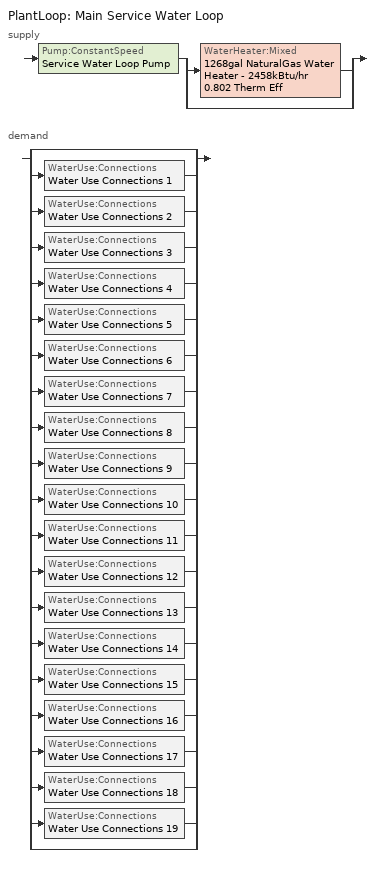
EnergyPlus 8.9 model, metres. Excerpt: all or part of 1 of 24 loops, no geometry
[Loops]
PlantLoop 'Main Service Water Loop'
 supply: Pump:ConstantSpeed 'Service Water Loop Pump' > split
  | WaterHeater:Mixed '1268gal NaturalGas Water Heater - 2458kBtu/hr 0.802 Therm Eff'
  | bypass
 demand: split
  | bypass
  | WaterUse:Connections 'Water Use Connections 1'
  | WaterUse:Connections 'Water Use Connections 2'
  | WaterUse:Connections 'Water Use Connections 3'
  | WaterUse:Connections 'Water Use Connections 4'
  | WaterUse:Connections 'Water Use Connections 5'
  | WaterUse:Connections 'Water Use Connections 6'
  | WaterUse:Connections 'Water Use Connections 7'
  | WaterUse:Connections 'Water Use Connections 8'
  | WaterUse:Connections 'Water Use Connections 9'
  | WaterUse:Connections 'Water Use Connections 10'
  | WaterUse:Connections 'Water Use Connections 11'
  | WaterUse:Connections 'Water Use Connections 12'
  | WaterUse:Connections 'Water Use Connections 13'
  | WaterUse:Connections 'Water Use Connections 14'
  | WaterUse:Connections 'Water Use Connections 15'
  | WaterUse:Connections 'Water Use Connections 16'
  | WaterUse:Connections 'Water Use Connections 17'
  | WaterUse:Connections 'Water Use Connections 18'
  | WaterUse:Connections 'Water Use Connections 19'
  | bypass
[SetpointManager:Scheduled]
Service hot water setpoint manager: Control Variable=Temperature; Schedule=Service Water Loop Temp - 140F
[PlantLoop]
Main Service Water Loop: Fluid Type=Water; Plant Equipment Operation Scheme=Main Service Water Loop Operation Schemes; Maximum Loop Temperature {C}=60; Minimum Loop Temperature {C}=10; Maximum Loop Flow Rate {m3/s}=Autosize; Minimum Loop Flow Rate {m3/s}=0; Plant Loop Volume {m3}=Autocalculate; Load Distribution Scheme=Optimal; Plant Loop Demand Calculation Scheme=SingleSetpoint
[Sizing:Plant]
Main Service Water Loop: Loop Type=Heating; Design Loop Exit Temperature {C}=60; Loop Design Temperature Difference {deltaC}=5; Sizing Option=NonCoincident; Zone Timesteps in Averaging Window=1; Coincident Sizing Factor Mode=None
[Pump:ConstantSpeed]
Service Water Loop Pump: Design Flow Rate {m3/s}=Autosize; Design Pump Head {Pa}=2.1597e+06; Design Power Consumption {W}=Autosize; Motor Efficiency=0.917; Fraction of Motor Inefficiencies to Fluid Stream=0; Pump Control Type=Intermittent; Design Power Sizing Method=PowerPerFlowPerPressure; Design Electric Power per Unit Flow Rate {W/(m3/s)}=348701.1; Design Shaft Power per Unit Flow Rate per Unit Head=1.28205
[PlantEquipmentOperationSchemes]
Main Service Water Loop Operation Schemes: Control Scheme Object Type 1=PlantEquipmentOperation:HeatingLoad; Control Scheme Name 1=Main Service Water Loop Heating Operation Scheme; Control Scheme Schedule Name 1=Always On Discrete
[PlantEquipmentList]
Main Service Water Loop Heating Equipment List: WaterHeater:Mixed, 1268gal NaturalGas Water Heater - 2458kBtu/hr 0.802 Therm Eff
[PlantEquipmentOperation:HeatingLoad]
Main Service Water Loop Heating Operation Scheme: Load Range Lower Limit 1 {W}=0; Load Range Upper Limit 1 {W}=1000000000; Range Equipment List Name 1=Main Service Water Loop Heating Equipment List
[WaterHeater:Mixed]
1268gal NaturalGas Water Heater - 2458kBtu/hr 0.802 Therm Eff: Tank Volume {m3}=4.8013; Setpoint Temperature Schedule=Service Water Loop Temp - 140F; Deadband Temperature Difference {deltaC}=2; Maximum Temperature Limit {C}=82.2222; Heater Control Type=Cycle; Heater Maximum Capacity {W}=720505; Heater Ignition Minimum Flow Rate {m3/s}=0; Heater Ignition Delay {s}=0; Heater Fuel Type=NaturalGas; Heater Thermal Efficiency=0.802275; Part Load Factor Curve=SWH-EFFFPLR-NECB2011; Off Cycle Parasitic Fuel Consumption Rate {W}=20; Off Cycle Parasitic Fuel Type=NaturalGas; Off Cycle Parasitic Heat Fraction to Tank=0.8; On Cycle Parasitic Fuel Consumption Rate {W}=0; On Cycle Parasitic Fuel Type=NaturalGas; On Cycle Parasitic Heat Fraction to Tank=0; Ambient Temperature Indicator=Schedule; Ambient Temperature Schedule=Water Heater Ambient Temp Schedule - 70F; Off Cycle Loss Coefficient to Ambient Temperature {W/K}=42.1458; Off Cycle Loss Fraction to Zone=1; On Cycle Loss Coefficient to Ambient Temperature {W/K}=42.1458; On Cycle Loss Fraction to Zone=1; Use Side Effectiveness=1; Source Side Effectiveness=1; Use Side Design Flow Rate {m3/s}=Autosize; Source Side Design Flow Rate {m3/s}=Autosize; Indirect Water Heating Recovery Time {hr}=1.5; Source Side Flow Control Mode=IndirectHeatPrimarySetpoint
[WaterUse:Connections]
Name | Water Use Equipment Name 1
Water Use Connections 1 | Courthouse - chambers-space function Service Water Use 0.72gal/min
Water Use Connections 2 | Courthouse - courtroom-space function Service Water Use 0.96gal/min
Water Use Connections 3 | Dining - bar lounge/leisure-space function Service Water Use 1.44gal/min
Water Use Connections 4 | Dining - family space-space function Service Water Use 1.91gal/min
Water Use Connections 5 | Dining - other-space function Service Water Use 1.91gal/min
Water Use Connections 6 | Dormitory - living quarters-space function Service Water Use 4.26gal/min
Water Use Connections 7 | Dress./fitt. - performance arts-space function Service Water Use 0.21gal/min
Water Use Connections 8 | Dwelling unit(s)-space function Service Water Use 1.33gal/min
Water Use Connections 9 | Fire station - engine room-space function Service Water Use 2.08gal/min
Water Use Connections 10 | Fire station - quarters-space function Service Water Use 4.26gal/min
Water Use Connections 11 | Food preparation - vented-space function Service Water Use 0.96gal/min
Water Use Connections 12 | Food preparation-space function Service Water Use 0.96gal/min
Water Use Connections 13 | Gym - audience-space function Service Water Use 0.96gal/min
Water Use Connections 14 | Gym - fitness-space function Service Water Use 2.87gal/min
Water Use Connections 15 | Gym - play-space function Service Water Use 3.83gal/min
Water Use Connections 16 | Hospital - emergency-space function Service Water Use 1.44gal/min
Water Use Connections 17 | Hospital - exam-space function Service Water Use 0.72gal/min
Water Use Connections 18 | Hospital - laundry/washing-space function Service Water Use 0.64gal/min
Water Use Connections 19 | Hospital - lounge/recreation-space function Service Water Use 0.96gal/min
[WaterUse:Equipment]
Name | Peak Flow Rate {m3/s} | Flow Rate Fraction Schedule | Target Temperature Schedule | Zone | Sensible Fraction Schedule | Latent Fraction Schedule
Courthouse - chambers-space function Service Water Use 0.72gal/min | 4.53877e-05 | NECB-A-Service Water Heating | Schedule Ruleset 5 | ALL_ST=Courthouse - chambers_FL=Story 4_SCH=A | Schedule Ruleset 3 | Schedule Ruleset 4
Courthouse - courtroom-space function Service Water Use 0.96gal/min | 6.0255e-05 | NECB-A-Service Water Heating | Schedule Ruleset 8 | ALL_ST=Courthouse - courtroom_FL=Story 4_SCH=A | Schedule Ruleset 6 | Schedule Ruleset 7
Dining - bar lounge/leisure-space function Service Water Use 1.44gal/min | 9.06778e-05 | NECB-B-Service Water Heating | Schedule Ruleset 11 | ALL_ST=Dining - bar lounge/leisure_FL=Story 4_SCH=B | Schedule Ruleset 9 | Schedule Ruleset 10
Dining - family space-space function Service Water Use 1.91gal/min | 0.000120805 | NECB-B-Service Water Heating | Schedule Ruleset 14 | ALL_ST=Dining - family space_FL=Story 4_SCH=B | Schedule Ruleset 12 | Schedule Ruleset 13
Dining - other-space function Service Water Use 1.91gal/min | 0.000120805 | NECB-B-Service Water Heating | Schedule Ruleset 17 | ALL_ST=Dining - other_FL=Story 3_SCH=B | Schedule Ruleset 15 | Schedule Ruleset 16
Dormitory - living quarters-space function Service Water Use 4.26gal/min | 0.000269034 | NECB-G-Service Water Heating | Schedule Ruleset 20 | DU_BT=Space Function_ST=Dormitory - living quarters_FL=Story 3_SCHG | Schedule Ruleset 18 | Schedule Ruleset 19
Dress./fitt. - performance arts-space function Service Water Use 0.21gal/min | 1.34044e-05 | NECB-C-Service Water Heating | Schedule Ruleset 23 | ALL_ST=Dress./fitt. - performance arts_FL=Story 1_SCH=C | Schedule Ruleset 21 | Schedule Ruleset 22
Dwelling unit(s)-space function Service Water Use 1.33gal/min | 8.40732e-05 | NECB-G-Service Water Heating | Schedule Ruleset 26 | DU_BT=Space Function_ST=Dwelling Unit(s)_FL=Story 3_SCHG | Schedule Ruleset 24 | Schedule Ruleset 25
Fire station - engine room-space function Service Water Use 2.08gal/min | 0.000131166 | NECB-H-Service Water Heating | Schedule Ruleset 29 | ALL_ST=Fire station - engine room_FL=Story 1_SCH=H | Schedule Ruleset 27 | Schedule Ruleset 28
Fire station - quarters-space function Service Water Use 4.26gal/min | 0.000269034 | NECB-G-Service Water Heating | Schedule Ruleset 32 | DU_BT=Space Function_ST=Fire station - quarters_FL=Story 4_SCHG | Schedule Ruleset 30 | Schedule Ruleset 31
Food preparation - vented-space function Service Water Use 0.96gal/min | 6.04677e-05 | NECB-B-Service Water Heating | Schedule Ruleset 35 | ALL_ST=Food preparation - vented_FL=Story 1_SCH=B | Schedule Ruleset 33 | Schedule Ruleset 34
Food preparation-space function Service Water Use 0.96gal/min | 6.04677e-05 | NECB-B-Service Water Heating | Schedule Ruleset 38 | ALL_ST=Food preparation_FL=Story 2_SCH=B | Schedule Ruleset 36 | Schedule Ruleset 37
Gym - audience-space function Service Water Use 0.96gal/min | 6.0255e-05 | NECB-B-Service Water Heating | Schedule Ruleset 41 | ALL_ST=Gym - audience_FL=Story 1_SCH=B | Schedule Ruleset 39 | Schedule Ruleset 40
Gym - fitness-space function Service Water Use 2.87gal/min | 0.000181356 | NECB-B-Service Water Heating | Schedule Ruleset 44 | ALL_ST=Gym - fitness_FL=Story 3_SCH=B | Schedule Ruleset 42 | Schedule Ruleset 43
Gym - play-space function Service Water Use 3.83gal/min | 0.000241808 | NECB-B-Service Water Heating | Schedule Ruleset 47 | ALL_ST=Gym - play_FL=Story 2_SCH=B | Schedule Ruleset 45 | Schedule Ruleset 46
Hospital - emergency-space function Service Water Use 1.44gal/min | 9.07755e-05 | NECB-H-Service Water Heating | Schedule Ruleset 50 | ALL_ST=Hospital - emergency_FL=Story 2_SCH=H | Schedule Ruleset 48 | Schedule Ruleset 49
Hospital - exam-space function Service Water Use 0.72gal/min | 4.53877e-05 | NECB-C-Service Water Heating | Schedule Ruleset 53 | ALL_ST=Hospital - exam_FL=Story 3_SCH=C | Schedule Ruleset 51 | Schedule Ruleset 52
Hospital - laundry/washing-space function Service Water Use 0.64gal/min | 4.04104e-05 | NECB-C-Service Water Heating | Schedule Ruleset 56 | ALL_ST=Hospital - laundry/washing_FL=Story 1_SCH=C | Schedule Ruleset 54 | Schedule Ruleset 55
Hospital - lounge/recreation-space function Service Water Use 0.96gal/min | 6.05503e-05 | NECB-B-Service Water Heating | Schedule Ruleset 59 | ALL_ST=Hospital - lounge/recreation_FL=Story 2_SCH=B | Schedule Ruleset 57 | Schedule Ruleset 58
[Schedule:Day:Interval]
NECB-A-Service Water Heating Default; NECB-A-Service Water Heating Default|Wkdy Day: No, 07:00, 0.05, 08:00, 0.1, 10:00, 0.5, 16:00, 0.9, 17:00, 0.7, 18:00, 0.5, 19:00, 0.3, 22:00, 0.2, 24:00, 0.05
NECB-A-Service Water Heating Sat Day; NECB-A-Service Water Heating Sun|Hol Day; Schedule Day 12; Schedule Day 15; Schedule Day 18; Schedule Day 21; Schedule Day 24; Schedule Day 27; Schedule Day 30; Schedule Day 33; Schedule Day 36; Schedule Day 39; Schedule Day 42; Schedule Day 45; Schedule Day 48; Schedule Day 51; Schedule Day 54; Schedule Day 57; Schedule Day 60; Schedule Day 63; Schedule Day 9: No, 24:00, 0.05
NECB-B-Service Water Heating Default; NECB-B-Service Water Heating Default|Wkdy Day: No, 01:00, 0.6, 02:00, 0.5, 09:00, 0.05, 11:00, 0.7, 12:00, 0.4, 13:00, 0.5, 15:00, 0.6, 16:00, 0.4, 18:00, 0.3, 19:00, 0.4, 20:00, 0.5, 22:00, 0.8, 24:00, 0.9
NECB-B-Service Water Heating Sat Day: No, 01:00, 0.7, 02:00, 0.6, 09:00, 0.05, 11:00, 0.7, 12:00, 0.4, 13:00, 0.5, 15:00, 0.6, 16:00, 0.4, 18:00, 0.3, 19:00, 0.4, 20:00, 0.5, 22:00, 0.8, 24:00, 0.9
NECB-B-Service Water Heating Sun|Hol Day: No, 01:00, 0.5, 02:00, 0.6, 09:00, 0.05, 11:00, 0.7, 12:00, 0.4, 13:00, 0.5, 15:00, 0.6, 16:00, 0.4, 18:00, 0.3, 19:00, 0.4, 20:00, 0.5, 22:00, 0.8, 24:00, 0.5
NECB-C-Service Water Heating Default; NECB-C-Service Water Heating Default|Wkdy Day: No, 08:00, 0.05, 09:00, 0.1, 10:00, 0.2, 11:00, 0.3, 12:00, 0.4, 16:00, 0.8, 17:00, 0.6, 18:00, 0.4, 19:00, 0.3, 21:00, 0.2, 24:00, 0.05
NECB-C-Service Water Heating Sat Day: No, 08:00, 0.05, 09:00, 0.1, 10:00, 0.2, 11:00, 0.3, 12:00, 0.5, 16:00, 0.9, 17:00, 0.7, 18:00, 0.5, 19:00, 0.3, 21:00, 0.2, 24:00, 0.05
NECB-C-Service Water Heating Sun|Hol Day: No, 10:00, 0.05, 11:00, 0.1, 12:00, 0.2, 13:00, 0.4, 15:00, 0.8, 16:00, 0.6, 17:00, 0.4, 18:00, 0.3, 19:00, 0.2, 24:00, 0.05
NECB-G-Service Water Heating Default; NECB-G-Service Water Heating Default|Wkdy Day: No, 01:00, 0.1, 06:00, 0.05, 07:00, 0.2, 08:00, 0.8, 09:00, 0.7, 10:00, 0.5, 11:00, 0.4, 14:00, 0.2, 15:00, 0.3, 17:00, 0.5, 19:00, 0.7, 21:00, 0.4, 23:00, 0.2, 24:00, 0.1
NECB-G-Service Water Heating Sat Day: No, 01:00, 0.1, 07:00, 0.05, 08:00, 0.2, 11:00, 0.5, 15:00, 0.3, 16:00, 0.7, 17:00, 0.9, 19:00, 0.7, 20:00, 0.6, 21:00, 0.5, 22:00, 0.4, 23:00, 0.3, 24:00, 0.2
NECB-G-Service Water Heating Sun|Hol Day: No, 01:00, 0.1, 08:00, 0.05, 09:00, 0.2, 11:00, 0.3, 13:00, 0.2, 14:00, 0.3, 15:00, 0.4, 16:00, 0.5, 17:00, 0.6, 18:00, 0.7, 19:00, 0.4, 20:00, 0.3, 24:00, 0.2
NECB-H-Service Water Heating Default; NECB-H-Service Water Heating Default|Wkdy Day; NECB-H-Service Water Heating Sat Day; NECB-H-Service Water Heating Sun|Hol Day: No, 24:00, 0.9
Schedule Day 10; Schedule Day 13; Schedule Day 16; Schedule Day 19; Schedule Day 22; Schedule Day 25; Schedule Day 28; Schedule Day 31; Schedule Day 34; Schedule Day 37; Schedule Day 40; Schedule Day 43; Schedule Day 46; Schedule Day 49; Schedule Day 52; Schedule Day 55; Schedule Day 58; Schedule Day 61; Schedule Day 64; Service Water Loop Temp - 140F Default: No, 24:00, 60
Schedule Day 11; Schedule Day 14; Schedule Day 17; Schedule Day 20; Schedule Day 23; Schedule Day 26; Schedule Day 29; Schedule Day 32; Schedule Day 35; Schedule Day 38; Schedule Day 41; Schedule Day 44; Schedule Day 47; Schedule Day 50; Schedule Day 53; Schedule Day 56; Schedule Day 59; Schedule Day 62; Schedule Day 8: No, 24:00, 0.2
Water Heater Ambient Temp Schedule - 70F Default: No, 24:00, 21.1111
[Schedule:Week:Daily]
NECB-A-Service Water Heating Week Rule - Jan1-Dec31: NECB-A-Service Water Heating Sun|Hol Day, NECB-A-Service Water Heating Default|Wkdy Day, NECB-A-Service Water Heating Default|Wkdy Day, NECB-A-Service Water Heating Default|Wkdy Day, NECB-A-Service Water Heating Default|Wkdy Day, NECB-A-Service Water Heating Default|Wkdy Day, NECB-A-Service Water Heating Sat Day, NECB-A-Service Water Heating Default, NECB-A-Service Water Heating Default, NECB-A-Service Water Heating Default, NECB-A-Service Water Heating Default, NECB-A-Service Water Heating Default
NECB-B-Service Water Heating Week Rule - Jan1-Dec31: NECB-B-Service Water Heating Sun|Hol Day, NECB-B-Service Water Heating Default|Wkdy Day, NECB-B-Service Water Heating Default|Wkdy Day, NECB-B-Service Water Heating Default|Wkdy Day, NECB-B-Service Water Heating Default|Wkdy Day, NECB-B-Service Water Heating Default|Wkdy Day, NECB-B-Service Water Heating Sat Day, NECB-B-Service Water Heating Default, NECB-B-Service Water Heating Default, NECB-B-Service Water Heating Default, NECB-B-Service Water Heating Default, NECB-B-Service Water Heating Default
NECB-C-Service Water Heating Week Rule - Jan1-Dec31: NECB-C-Service Water Heating Sun|Hol Day, NECB-C-Service Water Heating Default|Wkdy Day, NECB-C-Service Water Heating Default|Wkdy Day, NECB-C-Service Water Heating Default|Wkdy Day, NECB-C-Service Water Heating Default|Wkdy Day, NECB-C-Service Water Heating Default|Wkdy Day, NECB-C-Service Water Heating Sat Day, NECB-C-Service Water Heating Default, NECB-C-Service Water Heating Default, NECB-C-Service Water Heating Default, NECB-C-Service Water Heating Default, NECB-C-Service Water Heating Default
NECB-G-Service Water Heating Week Rule - Jan1-Dec31: NECB-G-Service Water Heating Sun|Hol Day, NECB-G-Service Water Heating Default|Wkdy Day, NECB-G-Service Water Heating Default|Wkdy Day, NECB-G-Service Water Heating Default|Wkdy Day, NECB-G-Service Water Heating Default|Wkdy Day, NECB-G-Service Water Heating Default|Wkdy Day, NECB-G-Service Water Heating Sat Day, NECB-G-Service Water Heating Default, NECB-G-Service Water Heating Default, NECB-G-Service Water Heating Default, NECB-G-Service Water Heating Default, NECB-G-Service Water Heating Default
NECB-H-Service Water Heating Week Rule - Jan1-Dec31: NECB-H-Service Water Heating Sun|Hol Day, NECB-H-Service Water Heating Default|Wkdy Day, NECB-H-Service Water Heating Default|Wkdy Day, NECB-H-Service Water Heating Default|Wkdy Day, NECB-H-Service Water Heating Default|Wkdy Day, NECB-H-Service Water Heating Default|Wkdy Day, NECB-H-Service Water Heating Sat Day, NECB-H-Service Water Heating Default, NECB-H-Service Water Heating Default, NECB-H-Service Water Heating Default, NECB-H-Service Water Heating Default, NECB-H-Service Water Heating Default
Schedule Ruleset 10 Week Rule - Jan1-Dec31: Schedule Day 15, Schedule Day 15, Schedule Day 15, Schedule Day 15, Schedule Day 15, Schedule Day 15, Schedule Day 15, Schedule Day 15, Schedule Day 15, Schedule Day 15, Schedule Day 15, Schedule Day 15
Schedule Ruleset 11 Week Rule - Jan1-Dec31: Schedule Day 16, Schedule Day 16, Schedule Day 16, Schedule Day 16, Schedule Day 16, Schedule Day 16, Schedule Day 16, Schedule Day 16, Schedule Day 16, Schedule Day 16, Schedule Day 16, Schedule Day 16
Schedule Ruleset 12 Week Rule - Jan1-Dec31: Schedule Day 17, Schedule Day 17, Schedule Day 17, Schedule Day 17, Schedule Day 17, Schedule Day 17, Schedule Day 17, Schedule Day 17, Schedule Day 17, Schedule Day 17, Schedule Day 17, Schedule Day 17
Schedule Ruleset 13 Week Rule - Jan1-Dec31: Schedule Day 18, Schedule Day 18, Schedule Day 18, Schedule Day 18, Schedule Day 18, Schedule Day 18, Schedule Day 18, Schedule Day 18, Schedule Day 18, Schedule Day 18, Schedule Day 18, Schedule Day 18
Schedule Ruleset 14 Week Rule - Jan1-Dec31: Schedule Day 19, Schedule Day 19, Schedule Day 19, Schedule Day 19, Schedule Day 19, Schedule Day 19, Schedule Day 19, Schedule Day 19, Schedule Day 19, Schedule Day 19, Schedule Day 19, Schedule Day 19
Schedule Ruleset 15 Week Rule - Jan1-Dec31: Schedule Day 20, Schedule Day 20, Schedule Day 20, Schedule Day 20, Schedule Day 20, Schedule Day 20, Schedule Day 20, Schedule Day 20, Schedule Day 20, Schedule Day 20, Schedule Day 20, Schedule Day 20
Schedule Ruleset 16 Week Rule - Jan1-Dec31: Schedule Day 21, Schedule Day 21, Schedule Day 21, Schedule Day 21, Schedule Day 21, Schedule Day 21, Schedule Day 21, Schedule Day 21, Schedule Day 21, Schedule Day 21, Schedule Day 21, Schedule Day 21
Schedule Ruleset 17 Week Rule - Jan1-Dec31: Schedule Day 22, Schedule Day 22, Schedule Day 22, Schedule Day 22, Schedule Day 22, Schedule Day 22, Schedule Day 22, Schedule Day 22, Schedule Day 22, Schedule Day 22, Schedule Day 22, Schedule Day 22
Schedule Ruleset 18 Week Rule - Jan1-Dec31: Schedule Day 23, Schedule Day 23, Schedule Day 23, Schedule Day 23, Schedule Day 23, Schedule Day 23, Schedule Day 23, Schedule Day 23, Schedule Day 23, Schedule Day 23, Schedule Day 23, Schedule Day 23
Schedule Ruleset 19 Week Rule - Jan1-Dec31: Schedule Day 24, Schedule Day 24, Schedule Day 24, Schedule Day 24, Schedule Day 24, Schedule Day 24, Schedule Day 24, Schedule Day 24, Schedule Day 24, Schedule Day 24, Schedule Day 24, Schedule Day 24
Schedule Ruleset 20 Week Rule - Jan1-Dec31: Schedule Day 25, Schedule Day 25, Schedule Day 25, Schedule Day 25, Schedule Day 25, Schedule Day 25, Schedule Day 25, Schedule Day 25, Schedule Day 25, Schedule Day 25, Schedule Day 25, Schedule Day 25
Schedule Ruleset 21 Week Rule - Jan1-Dec31: Schedule Day 26, Schedule Day 26, Schedule Day 26, Schedule Day 26, Schedule Day 26, Schedule Day 26, Schedule Day 26, Schedule Day 26, Schedule Day 26, Schedule Day 26, Schedule Day 26, Schedule Day 26
Schedule Ruleset 22 Week Rule - Jan1-Dec31: Schedule Day 27, Schedule Day 27, Schedule Day 27, Schedule Day 27, Schedule Day 27, Schedule Day 27, Schedule Day 27, Schedule Day 27, Schedule Day 27, Schedule Day 27, Schedule Day 27, Schedule Day 27
Schedule Ruleset 23 Week Rule - Jan1-Dec31: Schedule Day 28, Schedule Day 28, Schedule Day 28, Schedule Day 28, Schedule Day 28, Schedule Day 28, Schedule Day 28, Schedule Day 28, Schedule Day 28, Schedule Day 28, Schedule Day 28, Schedule Day 28
Schedule Ruleset 24 Week Rule - Jan1-Dec31: Schedule Day 29, Schedule Day 29, Schedule Day 29, Schedule Day 29, Schedule Day 29, Schedule Day 29, Schedule Day 29, Schedule Day 29, Schedule Day 29, Schedule Day 29, Schedule Day 29, Schedule Day 29
Schedule Ruleset 25 Week Rule - Jan1-Dec31: Schedule Day 30, Schedule Day 30, Schedule Day 30, Schedule Day 30, Schedule Day 30, Schedule Day 30, Schedule Day 30, Schedule Day 30, Schedule Day 30, Schedule Day 30, Schedule Day 30, Schedule Day 30
Schedule Ruleset 26 Week Rule - Jan1-Dec31: Schedule Day 31, Schedule Day 31, Schedule Day 31, Schedule Day 31, Schedule Day 31, Schedule Day 31, Schedule Day 31, Schedule Day 31, Schedule Day 31, Schedule Day 31, Schedule Day 31, Schedule Day 31
Schedule Ruleset 27 Week Rule - Jan1-Dec31: Schedule Day 32, Schedule Day 32, Schedule Day 32, Schedule Day 32, Schedule Day 32, Schedule Day 32, Schedule Day 32, Schedule Day 32, Schedule Day 32, Schedule Day 32, Schedule Day 32, Schedule Day 32
Schedule Ruleset 28 Week Rule - Jan1-Dec31: Schedule Day 33, Schedule Day 33, Schedule Day 33, Schedule Day 33, Schedule Day 33, Schedule Day 33, Schedule Day 33, Schedule Day 33, Schedule Day 33, Schedule Day 33, Schedule Day 33, Schedule Day 33
Schedule Ruleset 29 Week Rule - Jan1-Dec31: Schedule Day 34, Schedule Day 34, Schedule Day 34, Schedule Day 34, Schedule Day 34, Schedule Day 34, Schedule Day 34, Schedule Day 34, Schedule Day 34, Schedule Day 34, Schedule Day 34, Schedule Day 34
Schedule Ruleset 3 Week Rule - Jan1-Dec31: Schedule Day 8, Schedule Day 8, Schedule Day 8, Schedule Day 8, Schedule Day 8, Schedule Day 8, Schedule Day 8, Schedule Day 8, Schedule Day 8, Schedule Day 8, Schedule Day 8, Schedule Day 8
Schedule Ruleset 30 Week Rule - Jan1-Dec31: Schedule Day 35, Schedule Day 35, Schedule Day 35, Schedule Day 35, Schedule Day 35, Schedule Day 35, Schedule Day 35, Schedule Day 35, Schedule Day 35, Schedule Day 35, Schedule Day 35, Schedule Day 35
Schedule Ruleset 31 Week Rule - Jan1-Dec31: Schedule Day 36, Schedule Day 36, Schedule Day 36, Schedule Day 36, Schedule Day 36, Schedule Day 36, Schedule Day 36, Schedule Day 36, Schedule Day 36, Schedule Day 36, Schedule Day 36, Schedule Day 36
Schedule Ruleset 32 Week Rule - Jan1-Dec31: Schedule Day 37, Schedule Day 37, Schedule Day 37, Schedule Day 37, Schedule Day 37, Schedule Day 37, Schedule Day 37, Schedule Day 37, Schedule Day 37, Schedule Day 37, Schedule Day 37, Schedule Day 37
Schedule Ruleset 33 Week Rule - Jan1-Dec31: Schedule Day 38, Schedule Day 38, Schedule Day 38, Schedule Day 38, Schedule Day 38, Schedule Day 38, Schedule Day 38, Schedule Day 38, Schedule Day 38, Schedule Day 38, Schedule Day 38, Schedule Day 38
Schedule Ruleset 34 Week Rule - Jan1-Dec31: Schedule Day 39, Schedule Day 39, Schedule Day 39, Schedule Day 39, Schedule Day 39, Schedule Day 39, Schedule Day 39, Schedule Day 39, Schedule Day 39, Schedule Day 39, Schedule Day 39, Schedule Day 39
Schedule Ruleset 35 Week Rule - Jan1-Dec31: Schedule Day 40, Schedule Day 40, Schedule Day 40, Schedule Day 40, Schedule Day 40, Schedule Day 40, Schedule Day 40, Schedule Day 40, Schedule Day 40, Schedule Day 40, Schedule Day 40, Schedule Day 40
Schedule Ruleset 36 Week Rule - Jan1-Dec31: Schedule Day 41, Schedule Day 41, Schedule Day 41, Schedule Day 41, Schedule Day 41, Schedule Day 41, Schedule Day 41, Schedule Day 41, Schedule Day 41, Schedule Day 41, Schedule Day 41, Schedule Day 41
Schedule Ruleset 37 Week Rule - Jan1-Dec31: Schedule Day 42, Schedule Day 42, Schedule Day 42, Schedule Day 42, Schedule Day 42, Schedule Day 42, Schedule Day 42, Schedule Day 42, Schedule Day 42, Schedule Day 42, Schedule Day 42, Schedule Day 42
Schedule Ruleset 38 Week Rule - Jan1-Dec31: Schedule Day 43, Schedule Day 43, Schedule Day 43, Schedule Day 43, Schedule Day 43, Schedule Day 43, Schedule Day 43, Schedule Day 43, Schedule Day 43, Schedule Day 43, Schedule Day 43, Schedule Day 43
Schedule Ruleset 39 Week Rule - Jan1-Dec31: Schedule Day 44, Schedule Day 44, Schedule Day 44, Schedule Day 44, Schedule Day 44, Schedule Day 44, Schedule Day 44, Schedule Day 44, Schedule Day 44, Schedule Day 44, Schedule Day 44, Schedule Day 44
Schedule Ruleset 4 Week Rule - Jan1-Dec31: Schedule Day 9, Schedule Day 9, Schedule Day 9, Schedule Day 9, Schedule Day 9, Schedule Day 9, Schedule Day 9, Schedule Day 9, Schedule Day 9, Schedule Day 9, Schedule Day 9, Schedule Day 9
Schedule Ruleset 40 Week Rule - Jan1-Dec31: Schedule Day 45, Schedule Day 45, Schedule Day 45, Schedule Day 45, Schedule Day 45, Schedule Day 45, Schedule Day 45, Schedule Day 45, Schedule Day 45, Schedule Day 45, Schedule Day 45, Schedule Day 45
Schedule Ruleset 41 Week Rule - Jan1-Dec31: Schedule Day 46, Schedule Day 46, Schedule Day 46, Schedule Day 46, Schedule Day 46, Schedule Day 46, Schedule Day 46, Schedule Day 46, Schedule Day 46, Schedule Day 46, Schedule Day 46, Schedule Day 46
Schedule Ruleset 42 Week Rule - Jan1-Dec31: Schedule Day 47, Schedule Day 47, Schedule Day 47, Schedule Day 47, Schedule Day 47, Schedule Day 47, Schedule Day 47, Schedule Day 47, Schedule Day 47, Schedule Day 47, Schedule Day 47, Schedule Day 47
Schedule Ruleset 43 Week Rule - Jan1-Dec31: Schedule Day 48, Schedule Day 48, Schedule Day 48, Schedule Day 48, Schedule Day 48, Schedule Day 48, Schedule Day 48, Schedule Day 48, Schedule Day 48, Schedule Day 48, Schedule Day 48, Schedule Day 48
Schedule Ruleset 44 Week Rule - Jan1-Dec31: Schedule Day 49, Schedule Day 49, Schedule Day 49, Schedule Day 49, Schedule Day 49, Schedule Day 49, Schedule Day 49, Schedule Day 49, Schedule Day 49, Schedule Day 49, Schedule Day 49, Schedule Day 49
Schedule Ruleset 45 Week Rule - Jan1-Dec31: Schedule Day 50, Schedule Day 50, Schedule Day 50, Schedule Day 50, Schedule Day 50, Schedule Day 50, Schedule Day 50, Schedule Day 50, Schedule Day 50, Schedule Day 50, Schedule Day 50, Schedule Day 50
Schedule Ruleset 46 Week Rule - Jan1-Dec31: Schedule Day 51, Schedule Day 51, Schedule Day 51, Schedule Day 51, Schedule Day 51, Schedule Day 51, Schedule Day 51, Schedule Day 51, Schedule Day 51, Schedule Day 51, Schedule Day 51, Schedule Day 51
Schedule Ruleset 47 Week Rule - Jan1-Dec31: Schedule Day 52, Schedule Day 52, Schedule Day 52, Schedule Day 52, Schedule Day 52, Schedule Day 52, Schedule Day 52, Schedule Day 52, Schedule Day 52, Schedule Day 52, Schedule Day 52, Schedule Day 52
Schedule Ruleset 48 Week Rule - Jan1-Dec31: Schedule Day 53, Schedule Day 53, Schedule Day 53, Schedule Day 53, Schedule Day 53, Schedule Day 53, Schedule Day 53, Schedule Day 53, Schedule Day 53, Schedule Day 53, Schedule Day 53, Schedule Day 53
Schedule Ruleset 49 Week Rule - Jan1-Dec31: Schedule Day 54, Schedule Day 54, Schedule Day 54, Schedule Day 54, Schedule Day 54, Schedule Day 54, Schedule Day 54, Schedule Day 54, Schedule Day 54, Schedule Day 54, Schedule Day 54, Schedule Day 54
Schedule Ruleset 5 Week Rule - Jan1-Dec31: Schedule Day 10, Schedule Day 10, Schedule Day 10, Schedule Day 10, Schedule Day 10, Schedule Day 10, Schedule Day 10, Schedule Day 10, Schedule Day 10, Schedule Day 10, Schedule Day 10, Schedule Day 10
Schedule Ruleset 50 Week Rule - Jan1-Dec31: Schedule Day 55, Schedule Day 55, Schedule Day 55, Schedule Day 55, Schedule Day 55, Schedule Day 55, Schedule Day 55, Schedule Day 55, Schedule Day 55, Schedule Day 55, Schedule Day 55, Schedule Day 55
Schedule Ruleset 51 Week Rule - Jan1-Dec31: Schedule Day 56, Schedule Day 56, Schedule Day 56, Schedule Day 56, Schedule Day 56, Schedule Day 56, Schedule Day 56, Schedule Day 56, Schedule Day 56, Schedule Day 56, Schedule Day 56, Schedule Day 56
Schedule Ruleset 52 Week Rule - Jan1-Dec31: Schedule Day 57, Schedule Day 57, Schedule Day 57, Schedule Day 57, Schedule Day 57, Schedule Day 57, Schedule Day 57, Schedule Day 57, Schedule Day 57, Schedule Day 57, Schedule Day 57, Schedule Day 57
Schedule Ruleset 53 Week Rule - Jan1-Dec31: Schedule Day 58, Schedule Day 58, Schedule Day 58, Schedule Day 58, Schedule Day 58, Schedule Day 58, Schedule Day 58, Schedule Day 58, Schedule Day 58, Schedule Day 58, Schedule Day 58, Schedule Day 58
Schedule Ruleset 54 Week Rule - Jan1-Dec31: Schedule Day 59, Schedule Day 59, Schedule Day 59, Schedule Day 59, Schedule Day 59, Schedule Day 59, Schedule Day 59, Schedule Day 59, Schedule Day 59, Schedule Day 59, Schedule Day 59, Schedule Day 59
Schedule Ruleset 55 Week Rule - Jan1-Dec31: Schedule Day 60, Schedule Day 60, Schedule Day 60, Schedule Day 60, Schedule Day 60, Schedule Day 60, Schedule Day 60, Schedule Day 60, Schedule Day 60, Schedule Day 60, Schedule Day 60, Schedule Day 60
Schedule Ruleset 56 Week Rule - Jan1-Dec31: Schedule Day 61, Schedule Day 61, Schedule Day 61, Schedule Day 61, Schedule Day 61, Schedule Day 61, Schedule Day 61, Schedule Day 61, Schedule Day 61, Schedule Day 61, Schedule Day 61, Schedule Day 61
Schedule Ruleset 57 Week Rule - Jan1-Dec31: Schedule Day 62, Schedule Day 62, Schedule Day 62, Schedule Day 62, Schedule Day 62, Schedule Day 62, Schedule Day 62, Schedule Day 62, Schedule Day 62, Schedule Day 62, Schedule Day 62, Schedule Day 62
Schedule Ruleset 58 Week Rule - Jan1-Dec31: Schedule Day 63, Schedule Day 63, Schedule Day 63, Schedule Day 63, Schedule Day 63, Schedule Day 63, Schedule Day 63, Schedule Day 63, Schedule Day 63, Schedule Day 63, Schedule Day 63, Schedule Day 63
Schedule Ruleset 59 Week Rule - Jan1-Dec31: Schedule Day 64, Schedule Day 64, Schedule Day 64, Schedule Day 64, Schedule Day 64, Schedule Day 64, Schedule Day 64, Schedule Day 64, Schedule Day 64, Schedule Day 64, Schedule Day 64, Schedule Day 64
Schedule Ruleset 6 Week Rule - Jan1-Dec31: Schedule Day 11, Schedule Day 11, Schedule Day 11, Schedule Day 11, Schedule Day 11, Schedule Day 11, Schedule Day 11, Schedule Day 11, Schedule Day 11, Schedule Day 11, Schedule Day 11, Schedule Day 11
Schedule Ruleset 7 Week Rule - Jan1-Dec31: Schedule Day 12, Schedule Day 12, Schedule Day 12, Schedule Day 12, Schedule Day 12, Schedule Day 12, Schedule Day 12, Schedule Day 12, Schedule Day 12, Schedule Day 12, Schedule Day 12, Schedule Day 12
Schedule Ruleset 8 Week Rule - Jan1-Dec31: Schedule Day 13, Schedule Day 13, Schedule Day 13, Schedule Day 13, Schedule Day 13, Schedule Day 13, Schedule Day 13, Schedule Day 13, Schedule Day 13, Schedule Day 13, Schedule Day 13, Schedule Day 13
Schedule Ruleset 9 Week Rule - Jan1-Dec31: Schedule Day 14, Schedule Day 14, Schedule Day 14, Schedule Day 14, Schedule Day 14, Schedule Day 14, Schedule Day 14, Schedule Day 14, Schedule Day 14, Schedule Day 14, Schedule Day 14, Schedule Day 14
Service Water Loop Temp - 140F Week Rule - Jan1-Dec31: Service Water Loop Temp - 140F Default, Service Water Loop Temp - 140F Default, Service Water Loop Temp - 140F Default, Service Water Loop Temp - 140F Default, Service Water Loop Temp - 140F Default, Service Water Loop Temp - 140F Default, Service Water Loop Temp - 140F Default, Service Water Loop Temp - 140F Default, Service Water Loop Temp - 140F Default, Service Water Loop Temp - 140F Default, Service Water Loop Temp - 140F Default, Service Water Loop Temp - 140F Default
Water Heater Ambient Temp Schedule - 70F Week Rule - Jan1-Dec31: Water Heater Ambient Temp Schedule - 70F Default, Water Heater Ambient Temp Schedule - 70F Default, Water Heater Ambient Temp Schedule - 70F Default, Water Heater Ambient Temp Schedule - 70F Default, Water Heater Ambient Temp Schedule - 70F Default, Water Heater Ambient Temp Schedule - 70F Default, Water Heater Ambient Temp Schedule - 70F Default, Water Heater Ambient Temp Schedule - 70F Default, Water Heater Ambient Temp Schedule - 70F Default, Water Heater Ambient Temp Schedule - 70F Default, Water Heater Ambient Temp Schedule - 70F Default, Water Heater Ambient Temp Schedule - 70F Default
[Schedule:Year]
NECB-A-Service Water Heating: NECB-A-Service Water Heating Week Rule - Jan1-Dec31, 1, 1, 12, 31
NECB-B-Service Water Heating: NECB-B-Service Water Heating Week Rule - Jan1-Dec31, 1, 1, 12, 31
NECB-C-Service Water Heating: NECB-C-Service Water Heating Week Rule - Jan1-Dec31, 1, 1, 12, 31
NECB-G-Service Water Heating: NECB-G-Service Water Heating Week Rule - Jan1-Dec31, 1, 1, 12, 31
NECB-H-Service Water Heating: NECB-H-Service Water Heating Week Rule - Jan1-Dec31, 1, 1, 12, 31
Schedule Ruleset 10: Schedule Ruleset 10 Week Rule - Jan1-Dec31, 1, 1, 12, 31
Schedule Ruleset 11: Schedule Ruleset 11 Week Rule - Jan1-Dec31, 1, 1, 12, 31
Schedule Ruleset 12: Schedule Ruleset 12 Week Rule - Jan1-Dec31, 1, 1, 12, 31
Schedule Ruleset 13: Schedule Ruleset 13 Week Rule - Jan1-Dec31, 1, 1, 12, 31
Schedule Ruleset 14: Schedule Ruleset 14 Week Rule - Jan1-Dec31, 1, 1, 12, 31
Schedule Ruleset 15: Schedule Ruleset 15 Week Rule - Jan1-Dec31, 1, 1, 12, 31
Schedule Ruleset 16: Schedule Ruleset 16 Week Rule - Jan1-Dec31, 1, 1, 12, 31
Schedule Ruleset 17: Schedule Ruleset 17 Week Rule - Jan1-Dec31, 1, 1, 12, 31
Schedule Ruleset 18: Schedule Ruleset 18 Week Rule - Jan1-Dec31, 1, 1, 12, 31
Schedule Ruleset 19: Schedule Ruleset 19 Week Rule - Jan1-Dec31, 1, 1, 12, 31
Schedule Ruleset 20: Schedule Ruleset 20 Week Rule - Jan1-Dec31, 1, 1, 12, 31
Schedule Ruleset 21: Schedule Ruleset 21 Week Rule - Jan1-Dec31, 1, 1, 12, 31
Schedule Ruleset 22: Schedule Ruleset 22 Week Rule - Jan1-Dec31, 1, 1, 12, 31
Schedule Ruleset 23: Schedule Ruleset 23 Week Rule - Jan1-Dec31, 1, 1, 12, 31
Schedule Ruleset 24: Schedule Ruleset 24 Week Rule - Jan1-Dec31, 1, 1, 12, 31
Schedule Ruleset 25: Schedule Ruleset 25 Week Rule - Jan1-Dec31, 1, 1, 12, 31
Schedule Ruleset 26: Schedule Ruleset 26 Week Rule - Jan1-Dec31, 1, 1, 12, 31
Schedule Ruleset 27: Schedule Ruleset 27 Week Rule - Jan1-Dec31, 1, 1, 12, 31
Schedule Ruleset 28: Schedule Ruleset 28 Week Rule - Jan1-Dec31, 1, 1, 12, 31
Schedule Ruleset 29: Schedule Ruleset 29 Week Rule - Jan1-Dec31, 1, 1, 12, 31
Schedule Ruleset 3: Schedule Ruleset 3 Week Rule - Jan1-Dec31, 1, 1, 12, 31
Schedule Ruleset 30: Schedule Ruleset 30 Week Rule - Jan1-Dec31, 1, 1, 12, 31
Schedule Ruleset 31: Schedule Ruleset 31 Week Rule - Jan1-Dec31, 1, 1, 12, 31
Schedule Ruleset 32: Schedule Ruleset 32 Week Rule - Jan1-Dec31, 1, 1, 12, 31
Schedule Ruleset 33: Schedule Ruleset 33 Week Rule - Jan1-Dec31, 1, 1, 12, 31
Schedule Ruleset 34: Schedule Ruleset 34 Week Rule - Jan1-Dec31, 1, 1, 12, 31
Schedule Ruleset 35: Schedule Ruleset 35 Week Rule - Jan1-Dec31, 1, 1, 12, 31
Schedule Ruleset 36: Schedule Ruleset 36 Week Rule - Jan1-Dec31, 1, 1, 12, 31
Schedule Ruleset 37: Schedule Ruleset 37 Week Rule - Jan1-Dec31, 1, 1, 12, 31
Schedule Ruleset 38: Schedule Ruleset 38 Week Rule - Jan1-Dec31, 1, 1, 12, 31
Schedule Ruleset 39: Schedule Ruleset 39 Week Rule - Jan1-Dec31, 1, 1, 12, 31
Schedule Ruleset 4: Schedule Ruleset 4 Week Rule - Jan1-Dec31, 1, 1, 12, 31
Schedule Ruleset 40: Schedule Ruleset 40 Week Rule - Jan1-Dec31, 1, 1, 12, 31
Schedule Ruleset 41: Schedule Ruleset 41 Week Rule - Jan1-Dec31, 1, 1, 12, 31
Schedule Ruleset 42: Schedule Ruleset 42 Week Rule - Jan1-Dec31, 1, 1, 12, 31
Schedule Ruleset 43: Schedule Ruleset 43 Week Rule - Jan1-Dec31, 1, 1, 12, 31
Schedule Ruleset 44: Schedule Ruleset 44 Week Rule - Jan1-Dec31, 1, 1, 12, 31
Schedule Ruleset 45: Schedule Ruleset 45 Week Rule - Jan1-Dec31, 1, 1, 12, 31
Schedule Ruleset 46: Schedule Ruleset 46 Week Rule - Jan1-Dec31, 1, 1, 12, 31
Schedule Ruleset 47: Schedule Ruleset 47 Week Rule - Jan1-Dec31, 1, 1, 12, 31
Schedule Ruleset 48: Schedule Ruleset 48 Week Rule - Jan1-Dec31, 1, 1, 12, 31
Schedule Ruleset 49: Schedule Ruleset 49 Week Rule - Jan1-Dec31, 1, 1, 12, 31
Schedule Ruleset 5: Schedule Ruleset 5 Week Rule - Jan1-Dec31, 1, 1, 12, 31
Schedule Ruleset 50: Schedule Ruleset 50 Week Rule - Jan1-Dec31, 1, 1, 12, 31
Schedule Ruleset 51: Schedule Ruleset 51 Week Rule - Jan1-Dec31, 1, 1, 12, 31
Schedule Ruleset 52: Schedule Ruleset 52 Week Rule - Jan1-Dec31, 1, 1, 12, 31
Schedule Ruleset 53: Schedule Ruleset 53 Week Rule - Jan1-Dec31, 1, 1, 12, 31
Schedule Ruleset 54: Schedule Ruleset 54 Week Rule - Jan1-Dec31, 1, 1, 12, 31
Schedule Ruleset 55: Schedule Ruleset 55 Week Rule - Jan1-Dec31, 1, 1, 12, 31
Schedule Ruleset 56: Schedule Ruleset 56 Week Rule - Jan1-Dec31, 1, 1, 12, 31
Schedule Ruleset 57: Schedule Ruleset 57 Week Rule - Jan1-Dec31, 1, 1, 12, 31
Schedule Ruleset 58: Schedule Ruleset 58 Week Rule - Jan1-Dec31, 1, 1, 12, 31
Schedule Ruleset 59: Schedule Ruleset 59 Week Rule - Jan1-Dec31, 1, 1, 12, 31
Schedule Ruleset 6: Schedule Ruleset 6 Week Rule - Jan1-Dec31, 1, 1, 12, 31
Schedule Ruleset 7: Schedule Ruleset 7 Week Rule - Jan1-Dec31, 1, 1, 12, 31
Schedule Ruleset 8: Schedule Ruleset 8 Week Rule - Jan1-Dec31, 1, 1, 12, 31
Schedule Ruleset 9: Schedule Ruleset 9 Week Rule - Jan1-Dec31, 1, 1, 12, 31
Service Water Loop Temp - 140F: Service Water Loop Temp - 140F Week Rule - Jan1-Dec31, 1, 1, 12, 31
Water Heater Ambient Temp Schedule - 70F: Water Heater Ambient Temp Schedule - 70F Week Rule - Jan1-Dec31, 1, 1, 12, 31
[Schedule:Constant]
Always On Discrete: Hourly Value=1
[Curve:Cubic]
SWH-EFFFPLR-NECB2011: Coefficient1 Constant=0.7576; Coefficient2 x=1.0071; Coefficient3 x**2=-1.4443; Coefficient4 x**3=0.6844; Minimum Value of x {BasedOnField A2}=0; Maximum Value of x {BasedOnField A2}=1
